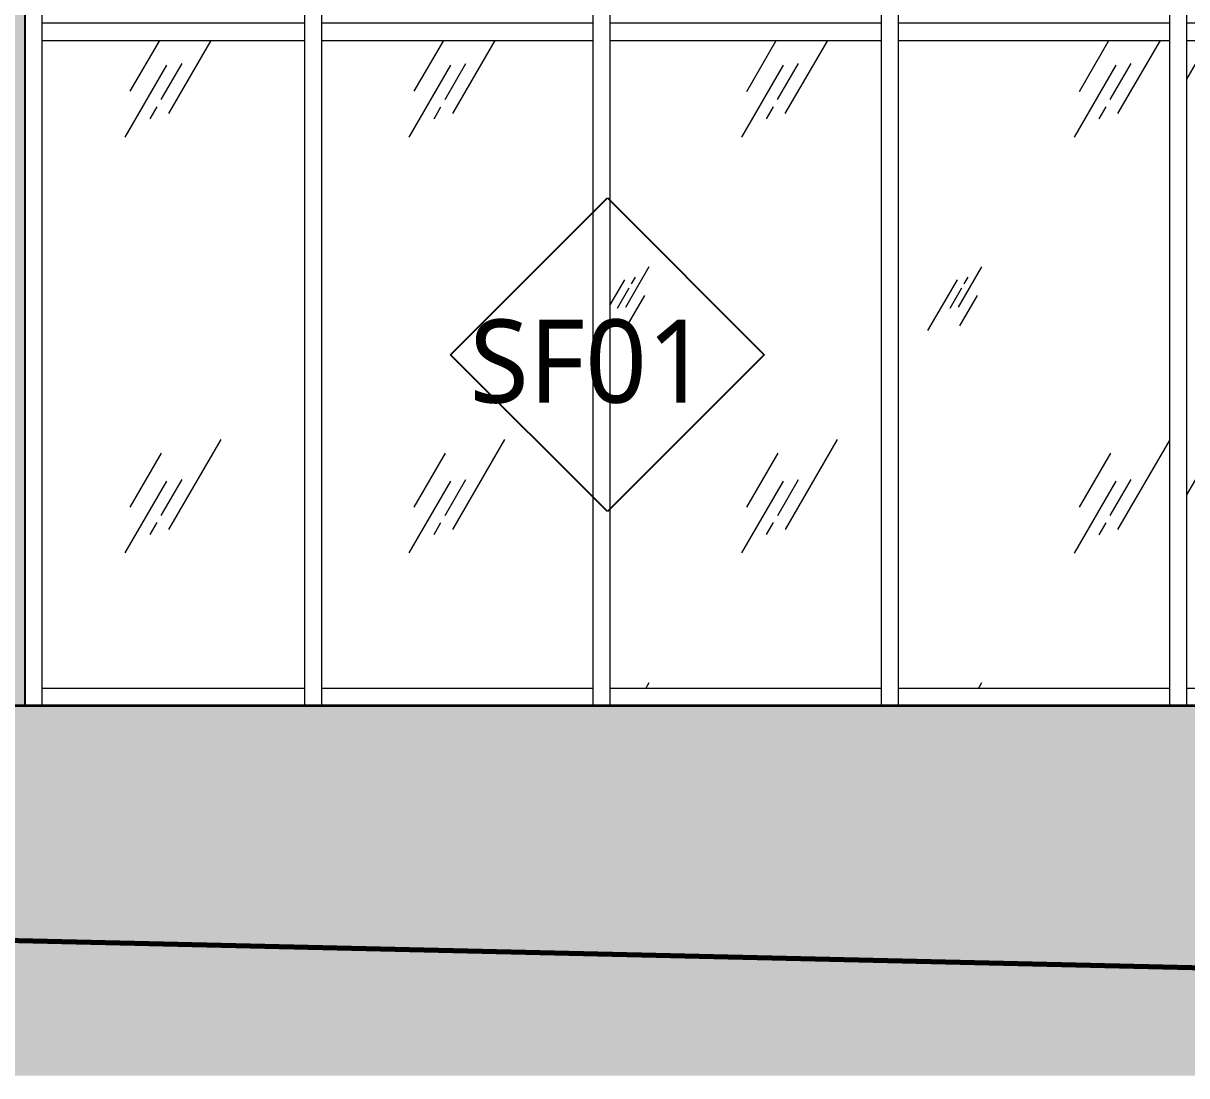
# Model space of a CAD drawing. Header units: inches. Extents: x 6 to 15224, y -733 to 6300.
# Drawn here: x 7562.4 to 7730.3, y 5055.6 to 5207.5 of the extents above; entities that cross this region are included whole.
import ezdxf

# ---------------------------------------------------------------- set-up
doc = ezdxf.new("R2010")
doc.units = ezdxf.units.IN
doc.header["$MEASUREMENT"] = 0
doc.linetypes.add('Center 1_2_', pattern=[112, 64, -16, 16, -16])
for name, color, linetype, lineweight in [('A-ANNO-NOTE', 131, 'Continuous', 25), ('A-DETL', 90, 'Continuous', 13), ('A-DETL-GENF', 92, 'Continuous', 13), ('A-FLOR-LEVL', 51, 'Continuous', 13), ('A-GLAZ-CURT', 52, 'Continuous', 13), ('A-GLAZ-CWMG', 51, 'Continuous', 13), ('A-WALL', 113, 'Continuous', 25), ('A-WALL-PATT', 111, 'Continuous', 25)]:
    doc.layers.add(name, color=color, linetype=linetype, lineweight=lineweight)
doc.styles.add('Open Sans_5', font='OpenSans-Regular.ttf', dxfattribs={"height": 12})

# ---------------------------------------------------------------- blocks, each defined once
blk = doc.blocks.new('System Panel - Glazed-20080644-NORTH ELEVATION')
at = {"layer": 'A-GLAZ-CURT'}
h = blk.add_hatch(dxfattribs=at)
h.set_pattern_fill('FP_292', color=256, style=0, pattern_type=2)
h.set_pattern_definition([(59.808, (1673.483, 5198.056), (144.0017, 239.99866), [9, -754.581]), (59.808, (1672.749, 5191.443), (144.0017, 239.99866), [12, -751.581]), (59.808, (1677.934, 5196.873), (144.0017, 239.99866), [6, -757.581]), (59.808, (1676.345, 5194.094), (144.0017, 239.99866), [2, -761.581]), (59.808, (1679.04, 5194.848), (144.0017, 239.99866), [15, -748.581]), (59.808, (1704.458, 5164.654), (144.0017, 239.99866), [5.063, -758.519]), (59.808, (1704.017, 5166.918), (144.0017, 239.99866), [6.75, -756.831]), (59.808, (1702.807, 5166.775), (144.0017, 239.99866), [3.375, -760.206]), (59.808, (1704.839, 5170.279), (144.0017, 239.99866), [1.125, -762.456]), (59.808, (1699.625, 5163.547), (144.0017, 239.99866), [8.437, -755.144])])
h.paths.add_polyline_path([(1684.91, 5111.5), (1684.91, 5205), (1647.06, 5205), (1647.06, 5111.5), (1680.03, 5111.5)])
blk = doc.blocks.new('System Panel - Glazed-20080645-NORTH ELEVATION')
at = {"layer": 'A-GLAZ-CURT'}
h = blk.add_hatch(dxfattribs=at)
h.set_pattern_fill('FP_293', color=256, style=0, pattern_type=2)
h.set_pattern_definition([(59.808, (1714.458, 5198.056), (144.0017, 239.99866), [9, -754.581]), (59.808, (1713.724, 5191.443), (144.0017, 239.99866), [12, -751.581]), (59.808, (1718.909, 5196.873), (144.0017, 239.99866), [6, -757.581]), (59.808, (1717.32, 5194.094), (144.0017, 239.99866), [2, -761.581]), (59.808, (1720.015, 5194.848), (144.0017, 239.99866), [15, -748.581]), (59.808, (1745.433, 5164.654), (144.0017, 239.99866), [5.063, -758.519]), (59.808, (1744.992, 5166.918), (144.0017, 239.99866), [6.75, -756.831]), (59.808, (1743.782, 5166.775), (144.0017, 239.99866), [3.375, -760.206]), (59.808, (1745.814, 5170.279), (144.0017, 239.99866), [1.125, -762.456]), (59.808, (1740.6, 5163.547), (144.0017, 239.99866), [8.437, -755.144])])
h.paths.add_polyline_path([(1726.51, 5111.5), (1726.51, 5205), (1687.41, 5205), (1687.41, 5111.5), (1717.28, 5111.5)])
blk = doc.blocks.new('Rectangular Mullion - 2 1_2_ x 5_-20065830-NORTH ELEVATION')
at = {"layer": 'A-GLAZ-CWMG'}
for p, q in [((1647.06, 5109), (1647.06, 5111.5)), ((1684.91, 5111.5), (1647.06, 5111.5)), ((1684.91, 5111.5), (1684.91, 5109))]:
    blk.add_line(p, q, dxfattribs=at)
blk = doc.blocks.new('Rectangular Mullion - 2 1_2_ x 5_-20065831-NORTH ELEVATION')
at = {"layer": 'A-GLAZ-CWMG'}
for p, q in [((1687.41, 5109), (1687.41, 5111.5)), ((1726.51, 5111.5), (1687.41, 5111.5)), ((1726.51, 5111.5), (1726.51, 5109))]:
    blk.add_line(p, q, dxfattribs=at)
blk = doc.blocks.new('Rectangular Mullion - 2 1_2_ x 5_-20066309-NORTH ELEVATION')
at = {"layer": 'A-GLAZ-CWMG'}
blk.add_line((1441.56, 5109), (1441.56, 5206.25), dxfattribs=at)
blk = doc.blocks.new('Rectangular Mullion - 2 1_2_ x 5_-20065832-NORTH ELEVATION')
at = {"layer": 'A-GLAZ-CWMG'}
for p, q in [((1647.06, 5205), (1647.06, 5207.5)), ((1684.91, 5207.5), (1647.06, 5207.5)), ((1684.91, 5207.5), (1684.91, 5205)), ((1647.06, 5205), (1684.91, 5205))]:
    blk.add_line(p, q, dxfattribs=at)
blk = doc.blocks.new('Rectangular Mullion - 2 1_2_ x 5_-12386201-NORTH ELEVATION')
at = {"layer": 'A-GLAZ-CWMG'}
for p, q in [((1684.91, 5227.75), (1684.91, 5206.25)), ((1687.41, 5206.25), (1687.41, 5227.75))]:
    blk.add_line(p, q, dxfattribs=at)
blk = doc.blocks.new('Rectangular Mullion - 2 1_2_ x 5_-20065833-NORTH ELEVATION')
at = {"layer": 'A-GLAZ-CWMG'}
for p, q in [((1687.41, 5205), (1687.41, 5207.5)), ((1726.51, 5207.5), (1687.41, 5207.5)), ((1726.51, 5207.5), (1726.51, 5205)), ((1687.41, 5205), (1726.51, 5205))]:
    blk.add_line(p, q, dxfattribs=at)
blk = doc.blocks.new('Rectangular Mullion - 2 1_2_ x 5_-20066306-NORTH ELEVATION')
at = {"layer": 'A-GLAZ-CWMG'}
for p, q in [((1684.91, 5206.25), (1684.91, 5109)), ((1687.41, 5109), (1687.41, 5206.25))]:
    blk.add_line(p, q, dxfattribs=at)
blk = doc.blocks.new('Rectangular Mullion - 2 1_2_ x 5_-12386209-NORTH ELEVATION')
at = {"layer": 'A-GLAZ-CWMG'}
blk.add_line((1647.06, 5206.25), (1647.06, 5227.75), dxfattribs=at)
blk = doc.blocks.new('SYM Window Tag-Dumb-AM - Window Tag - Dumb-23030-NORTH ELEVATION')
at = {"layer": 'A-ANNO-NOTE'}
for p, q in [((1705.98, 5159.66), (1728.61, 5182.29)), ((1728.61, 5182.29), (1751.23, 5159.66)), ((1728.61, 5137.03), (1705.98, 5159.66)), ((1751.23, 5159.66), (1728.61, 5137.03))]:
    blk.add_line(p, q, dxfattribs=at)

msp = doc.modelspace()

# ---------------------------------------------------------------- hatches: boundary and pattern name
at = {"layer": 'A-DETL-GENF'}
msp.add_hatch(color=29, dxfattribs=at).paths.add_polyline_path([(6257.13336923, 5055.64040001), (8156.86636923, 5055.64040001), (8156.86636923, 5064), (8113.6488696, 5064), (8113.6488696, 5070), (7783.6488696, 5070), (6087.3363696, 5109), (5772.88770256, 5109), (5772.88770256, 5055.64040001), (6219.88370256, 5055.64040001)])
h = msp.add_hatch(dxfattribs=at)
h.set_pattern_fill('FP_308', color=8, style=0, pattern_type=2)
h.set_pattern_definition([(50, (7465.809, 0), (18.362056, -1.60683), [1.92, -21.12]), (355, (7465.81, 0), (-3.55226, 19.255874), [1.536, -16.896]), (100.451, (7467.339, -0.134), (14.81021, 17.649286), [1.632, -17.949]), (46.184, (7465.81, 5.12), (27.32125, -4.23761), [2.88, -31.68]), (96.636, (7468.086, 4.767), (23.92754, 24.93717), [2.448, -26.924]), (351.184, (7465.81, 5.12), (23.92765, 24.93743), [2.304, -25.344]), (21, (7468.369, 3.84), (15.28081, -10.307465), [1.92, -21.12]), (326, (7468.37, 3.84), (6.22856, 18.563735), [1.536, -16.896]), (71.451, (7469.643, 2.981), (21.509846, 8.25628), [1.632, -17.949]), (37.5, (7465.809, 0), (0.311095, 8.5225365), [0.16896, -16.522, 0.16896, -16.983, -16.96]), (37.5, (7465.809, 0), (0.311095, 8.5225365), [-33.843, 0.16896, -16.791]), (7.5, (7465.809, 0), (6.734636, 10.097431), [0.16896, -9.61, 0.16896, -16.138, -6.464]), (7.5, (7465.809, 0), (6.734636, 10.097431), [-26.086, 0.16896, -6.295]), (327.5, (7460.1, 0), (13.666107, -0.577186), [0.16896, -6.231, 0.16896, -19.799, -26.496]), (327.5, (7460.1, 0), (13.666107, -0.577186), [-26.368, 0.16896, -26.327]), (317.5, (7457.54, 0), (14.929853, 2.562859), [0.16896, -8.151, 0.16896, -13.092, -18.816]), (317.5, (7457.54, 0), (14.929853, 2.562859), [-21.581, 0.16896, -18.647])])
h.paths.add_polyline_path([(7891.4613696, 5070), (7915.4613696, 5070), (7915.4613696, 5077), (7903.4613696, 5077), (7903.4613696, 5085), (7891.4613696, 5085), (7891.4613696, 5093), (7879.4613696, 5093), (7879.4613696, 5101), (7867.4613696, 5101), (7867.4613696, 5109), (6089.50986923, 5108.95002897), (7785.1488696, 5070), (7879.4613696, 5070)])
at = {"layer": 'A-WALL-PATT'}
h = msp.add_hatch(color=256, dxfattribs=at)
h.paths.add_polyline_path([(7480.6488696, 5109), (7480.6488696, 5195), (7520.6488696, 5195), (7520.6488696, 5109), (7562.6488696, 5109), (7562.6488696, 5229), (7477.2738696, 5229), (7477.2738696, 5109), (7477.9535571, 5109)])
h.paths.add_polyline_path([(7477.9535571, 5237), (7562.6488696, 5237), (7562.6488696, 5301), (7783.1488696, 5301), (7783.1488696, 5349), (7782.8363696, 5349), (7782.8363696, 5346), (7477.2738696, 5346), (7477.2738696, 5237)])

# ---------------------------------------------------------------- linework, layer by layer
at = {"layer": 'A-DETL', "lineweight": 35}
msp.add_line((7867.4613696, 5109), (6087.3363696, 5109), dxfattribs=at)
at = {"layer": 'A-DETL', "lineweight": 70}
msp.add_line((7783.6488696, 5070), (6087.3363696, 5109), dxfattribs=at)
at = {"layer": 'A-FLOR-LEVL', "linetype": 'Center 1_2_'}
msp.add_line((5788.49234292, 5109), (8064.94482678, 5109), dxfattribs=at)
at = {"layer": 'A-WALL'}
msp.add_line((7562.6488696, 5109), (7562.6488696, 5229), dxfattribs=at)

# ---------------------------------------------------------------- block references
at = {"layer": 'A-ANNO-NOTE'}
msp.add_blockref('SYM Window Tag-Dumb-AM - Window Tag - Dumb-23030-NORTH ELEVATION', (5918.08809281, 0), dxfattribs=at)
at = {"layer": 'A-GLAZ-CURT'}
for name, p in [('System Panel - Glazed-20080644-NORTH ELEVATION', (5918.08809281, 0)), ('System Panel - Glazed-20080645-NORTH ELEVATION', (5918.08809281, 0)), ('System Panel - Glazed-20080645-NORTH ELEVATION', (5959.6880928, 0)), ('System Panel - Glazed-20080645-NORTH ELEVATION', (6001.2880928, 0)), ('System Panel - Glazed-20080644-NORTH ELEVATION', (6083.2380928, 0))]:
    msp.add_blockref(name, p, dxfattribs=at)
at = {"layer": 'A-GLAZ-CWMG'}
for name, p in [('Rectangular Mullion - 2 1_2_ x 5_-12386209-NORTH ELEVATION', (5918.08809281, 0)), ('Rectangular Mullion - 2 1_2_ x 5_-12386201-NORTH ELEVATION', (5918.08809281, 0)), ('Rectangular Mullion - 2 1_2_ x 5_-12386201-NORTH ELEVATION', (5959.6880928, 0)), ('Rectangular Mullion - 2 1_2_ x 5_-12386201-NORTH ELEVATION', (6001.2880928, 0)), ('Rectangular Mullion - 2 1_2_ x 5_-12386201-NORTH ELEVATION', (6042.88809279, 0)), ('Rectangular Mullion - 2 1_2_ x 5_-20065832-NORTH ELEVATION', (5918.08809281, 0)), ('Rectangular Mullion - 2 1_2_ x 5_-20065833-NORTH ELEVATION', (5918.08809281, 0)), ('Rectangular Mullion - 2 1_2_ x 5_-20065833-NORTH ELEVATION', (5959.6880928, 0)), ('Rectangular Mullion - 2 1_2_ x 5_-20065833-NORTH ELEVATION', (6001.2880928, 0)), ('Rectangular Mullion - 2 1_2_ x 5_-20065832-NORTH ELEVATION', (6083.2380928, 0)), ('Rectangular Mullion - 2 1_2_ x 5_-20066309-NORTH ELEVATION', (6123.58809281, 0)), ('Rectangular Mullion - 2 1_2_ x 5_-20066306-NORTH ELEVATION', (5918.08809281, 0)), ('Rectangular Mullion - 2 1_2_ x 5_-20066306-NORTH ELEVATION', (5959.6880928, 0)), ('Rectangular Mullion - 2 1_2_ x 5_-20066306-NORTH ELEVATION', (6001.2880928, 0)), ('Rectangular Mullion - 2 1_2_ x 5_-20066306-NORTH ELEVATION', (6042.88809279, 0)), ('Rectangular Mullion - 2 1_2_ x 5_-20065830-NORTH ELEVATION', (5918.08809281, 0)), ('Rectangular Mullion - 2 1_2_ x 5_-20065831-NORTH ELEVATION', (5918.08809281, 0)), ('Rectangular Mullion - 2 1_2_ x 5_-20065831-NORTH ELEVATION', (5959.6880928, 0)), ('Rectangular Mullion - 2 1_2_ x 5_-20065831-NORTH ELEVATION', (6001.2880928, 0)), ('Rectangular Mullion - 2 1_2_ x 5_-20065830-NORTH ELEVATION', (6083.2380928, 0))]:
    msp.add_blockref(name, p, dxfattribs=at)

# ---------------------------------------------------------------- texts
at = {"layer": 'A-ANNO-NOTE', "lineweight": 13, "insert": (7626.78202827, 5164.75226374), "char_height": 12, "width": 45.248, "attachment_point": 1, "style": 'Open Sans_5'}
msp.add_mtext('SF01', dxfattribs=at)

doc.saveas('drawing.dxf')
